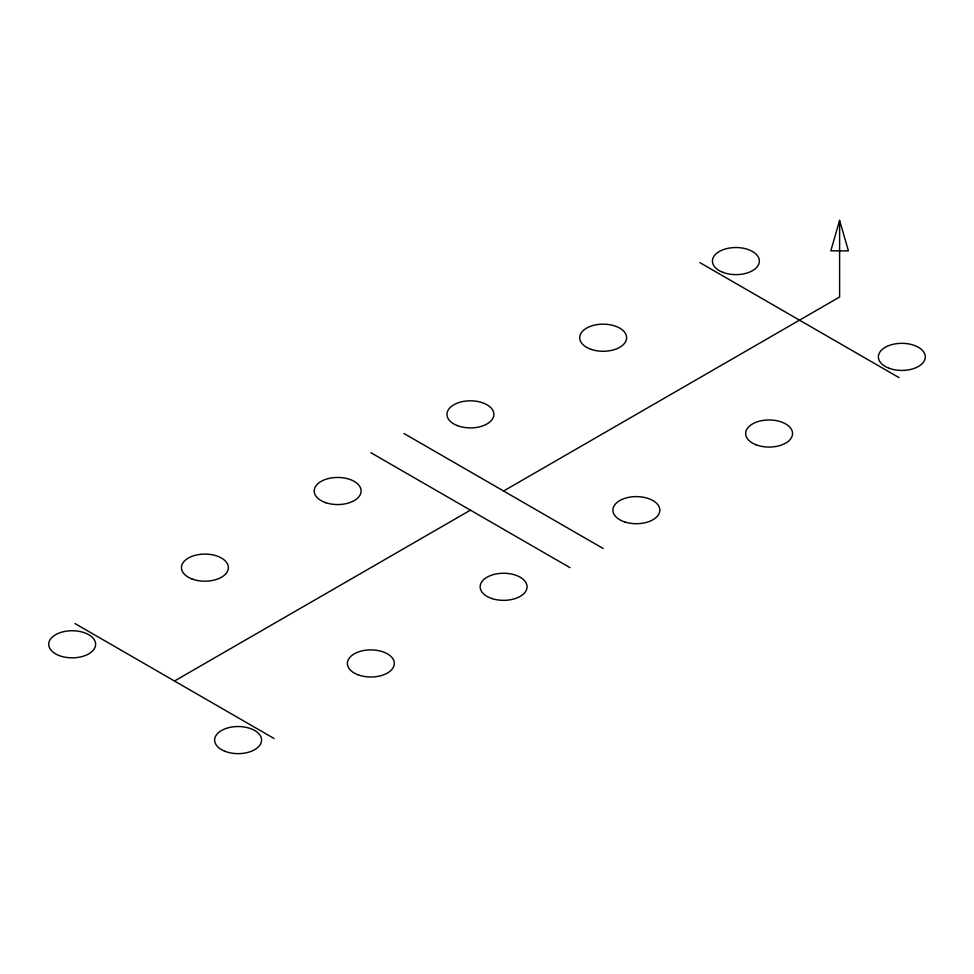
<?xml version="1.0" encoding="UTF-8"?>
<svg xmlns="http://www.w3.org/2000/svg" width="974" height="974" viewBox="0 0 974 974"><rect width="100%" height="100%" fill="white"/><g stroke="black" fill="none" stroke-linecap="round" stroke-linejoin="round"><path stroke-width="1.46" d="M839.612 220.368L830.81 250.854L848.403 250.854L839.612 220.368L839.612 297.009L503.595 491.006M174.492 681.009L470.405 510.169M699.953 262.676L899.063 377.644M404.027 433.527L603.149 548.484M370.851 452.679L569.973 567.647M74.937 623.53L274.047 738.487M224.945 751.307A23.461 13.551 0 0 0 261.507 741.056A23.461 13.551 0 0 0 227.843 727.895A23.461 13.551 0 0 0 224.945 751.307M59.012 655.502A23.461 13.551 0 0 0 95.574 645.251A23.461 13.551 0 0 0 61.91 632.102A23.461 13.551 0 0 0 59.012 655.502M357.689 674.665A23.461 13.551 0 0 0 394.251 664.414A23.461 13.551 0 0 0 360.587 651.253A23.461 13.551 0 0 0 357.689 674.665M191.756 578.86A23.461 13.551 0 0 0 228.318 568.609A23.461 13.551 0 0 0 194.654 555.46A23.461 13.551 0 0 0 191.756 578.86M491.858 598.535A23.461 13.551 0 0 0 527.056 586.798A23.461 13.551 0 0 0 491.858 575.074A23.461 13.551 0 0 0 491.858 598.535M325.925 502.742A23.461 13.551 0 0 0 361.123 491.006A23.461 13.551 0 0 0 325.925 479.269A23.461 13.551 0 0 0 325.925 502.742M624.602 521.894A23.461 13.551 0 0 0 659.812 510.169A23.461 13.551 0 0 0 624.602 498.432A23.461 13.551 0 0 0 624.602 521.894M457.256 425.577A23.461 13.551 0 0 0 493.818 415.326A23.461 13.551 0 0 0 460.154 402.177A23.461 13.551 0 0 0 457.256 425.577M755.934 444.741A23.461 13.551 0 0 0 792.495 434.489A23.461 13.551 0 0 0 758.831 421.34A23.461 13.551 0 0 0 755.934 444.741M591.425 349.459A23.461 13.551 0 0 0 626.623 337.722A23.461 13.551 0 0 0 591.425 325.986A23.461 13.551 0 0 0 591.425 349.459M888.678 368.099A23.461 13.551 0 0 0 925.239 357.848A23.461 13.551 0 0 0 891.575 344.699A23.461 13.551 0 0 0 888.678 368.099M722.745 272.306A23.461 13.551 0 0 0 759.306 262.043A23.461 13.551 0 0 0 725.642 248.894A23.461 13.551 0 0 0 722.745 272.306"/></g></svg>
